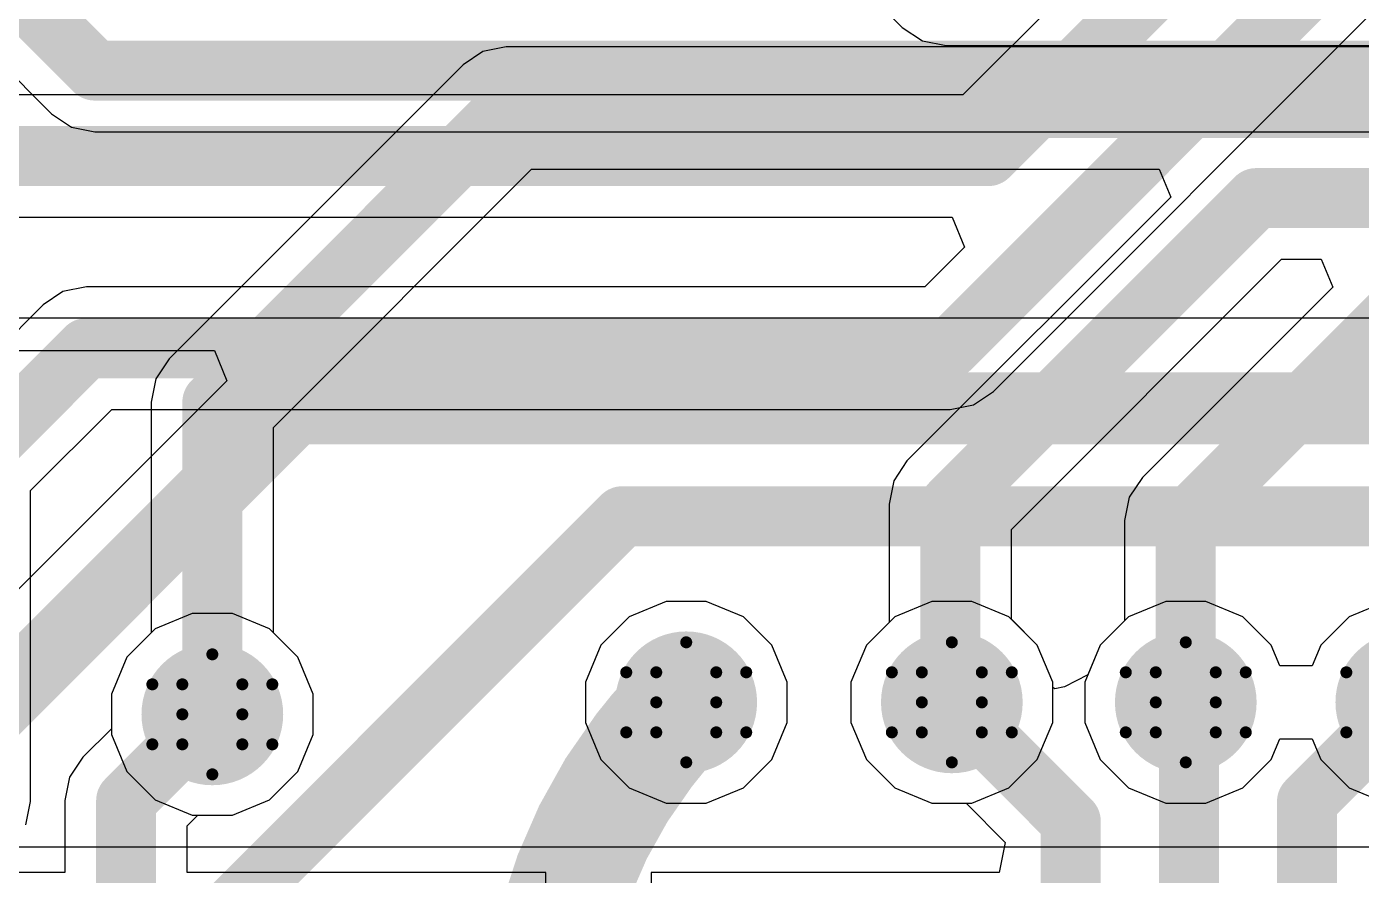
# Model space of a CAD drawing. Header units: inches. Extents: x -4 to 389, y 0 to 108.
# Drawn here: x 19.05 to 24.7, y 33.89 to 37.48 of the extents above; entities that cross this region are included whole.
import ezdxf

# ---------------------------------------------------------------- set-up
doc = ezdxf.new("R2010")
doc.units = ezdxf.units.IN
for name, color, linetype in [('Bottom Layer', 5, 'Continuous'), ('Drill Drawing', 1, 'Continuous'), ('Signal_1', 16, 'Continuous'), ('Signal_2', 76, 'Continuous'), ('Top Layer', 1, 'Continuous'), ('Via Holes', 16, 'Continuous')]:
    doc.layers.add(name, color=color, linetype=linetype)

msp = doc.modelspace()

# ---------------------------------------------------------------- hatches: boundary and pattern name
at = {"layer": 'Bottom Layer'}
h = msp.add_hatch(color=5, dxfattribs=at)
edge = h.paths.add_edge_path()
edge.add_arc((19.8374, 34.5694), 0.3, 0, 360)
h = msp.add_hatch(color=5, dxfattribs=at)
edge = h.paths.add_edge_path()
edge.add_arc((21.844, 34.6202), 0.3, 0, 360)
h = msp.add_hatch(color=5, dxfattribs=at)
edge = h.paths.add_edge_path()
edge.add_arc((22.9686, 34.6202), 0.3, 0, 360)
h = msp.add_hatch(color=5, dxfattribs=at)
edge = h.paths.add_edge_path()
edge.add_arc((23.9592, 34.6202), 0.3, 0, 360)
h = msp.add_hatch(color=5, dxfattribs=at)
edge = h.paths.add_edge_path()
edge.add_arc((24.893, 34.6202), 0.3, 0, 360)
at = {"layer": 'Signal_1'}
h = msp.add_hatch(color=16, dxfattribs=at)
edge = h.paths.add_edge_path()
edge.add_arc((19.8374, 34.5694), 0.3, 0, 360)
h = msp.add_hatch(color=16, dxfattribs=at)
edge = h.paths.add_edge_path()
edge.add_arc((21.844, 34.6202), 0.3, 0, 360)
h = msp.add_hatch(color=16, dxfattribs=at)
edge = h.paths.add_edge_path()
edge.add_arc((22.9686, 34.6202), 0.3, 0, 360)
h = msp.add_hatch(color=16, dxfattribs=at)
edge = h.paths.add_edge_path()
edge.add_arc((23.9592, 34.6202), 0.3, 0, 360)
h = msp.add_hatch(color=16, dxfattribs=at)
edge = h.paths.add_edge_path()
edge.add_arc((24.893, 34.6202), 0.3, 0, 360)
at = {"layer": 'Signal_2'}
h = msp.add_hatch(color=76, dxfattribs=at)
edge = h.paths.add_edge_path()
edge.add_arc((19.8374, 34.5694), 0.3, 0, 360)
h = msp.add_hatch(color=76, dxfattribs=at)
edge = h.paths.add_edge_path()
edge.add_arc((21.844, 34.6202), 0.3, 0, 360)
h = msp.add_hatch(color=76, dxfattribs=at)
edge = h.paths.add_edge_path()
edge.add_arc((22.9686, 34.6202), 0.3, 0, 360)
h = msp.add_hatch(color=76, dxfattribs=at)
edge = h.paths.add_edge_path()
edge.add_arc((23.9592, 34.6202), 0.3, 0, 360)
h = msp.add_hatch(color=76, dxfattribs=at)
edge = h.paths.add_edge_path()
edge.add_arc((24.893, 34.6202), 0.3, 0, 360)
at = {"layer": 'Top Layer'}
h = msp.add_hatch(color=1, dxfattribs=at)
edge = h.paths.add_edge_path()
edge.add_arc((19.8374, 34.5694), 0.3, 0, 360)
h = msp.add_hatch(color=1, dxfattribs=at)
edge = h.paths.add_edge_path()
edge.add_arc((21.844, 34.6202), 0.3, 0, 360)
h = msp.add_hatch(color=1, dxfattribs=at)
edge = h.paths.add_edge_path()
edge.add_arc((22.9686, 34.6202), 0.3, 0, 360)
h = msp.add_hatch(color=1, dxfattribs=at)
edge = h.paths.add_edge_path()
edge.add_arc((23.9592, 34.6202), 0.3, 0, 360)
h = msp.add_hatch(color=1, dxfattribs=at)
edge = h.paths.add_edge_path()
edge.add_arc((24.893, 34.6202), 0.3, 0, 360)
at = {"layer": 'Via Holes'}
h = msp.add_hatch(color=7, dxfattribs=at)
edge = h.paths.add_edge_path()
edge.add_arc((21.844, 34.6202), 0.15, 0, 360)
h = msp.add_hatch(color=7, dxfattribs=at)
edge = h.paths.add_edge_path()
edge.add_arc((22.9686, 34.6202), 0.15, 0, 360)
h = msp.add_hatch(color=7, dxfattribs=at)
edge = h.paths.add_edge_path()
edge.add_arc((23.9592, 34.6202), 0.15, 0, 360)
h = msp.add_hatch(color=7, dxfattribs=at)
edge = h.paths.add_edge_path()
edge.add_arc((19.8374, 34.5694), 0.15, 0, 360)

# ---------------------------------------------------------------- linework, layer by layer
at = {"layer": 'Bottom Layer'}
for p, q in [((29.6199, 43.7949), (23.0155, 37.1906)), ((23.1447, 35.9357), (30.1047, 42.8956)), ((23.0155, 37.1906), (17.9097, 37.1906)), ((17.9097, 36.6726), (22.9696, 36.6726)), ((22.9696, 36.6726), (23.0222, 36.5456)), ((23.0222, 36.5456), (22.8543, 36.3778)), ((19.2049, 36.3581), (19.1209, 36.3019)), ((19.304, 36.3778), (19.2049, 36.3581)), ((22.8543, 36.3778), (19.304, 36.3778)), ((19.1209, 36.3019), (18.6256, 35.8066)), ((23.0607, 35.8795), (23.1447, 35.9357)), ((19.0677, 35.5162), (19.4113, 35.8598)), ((19.4113, 35.8598), (22.9616, 35.8598)), ((22.9616, 35.8598), (23.0607, 35.8795)), ((19.0677, 34.2011), (19.0677, 35.5162)), ((22.8837, 35.0472), (22.7267, 34.9822)), ((23.0536, 35.0472), (22.8837, 35.0472)), ((23.2105, 34.9822), (23.0536, 35.0472)), ((23.8743, 35.0472), (23.7173, 34.9822)), ((24.0442, 35.0472), (23.8743, 35.0472)), ((24.2011, 34.9822), (24.0442, 35.0472)), ((24.8081, 35.0472), (24.6511, 34.9822)), ((19.7525, 34.9964), (19.5955, 34.9314)), ((19.9224, 34.9964), (19.7525, 34.9964)), ((20.0793, 34.9314), (19.9224, 34.9964)), ((22.7267, 34.9822), (22.6066, 34.8621)), ((23.3306, 34.8621), (23.2105, 34.9822)), ((23.7173, 34.9822), (23.5972, 34.8621)), ((24.3212, 34.8621), (24.2011, 34.9822)), ((24.6511, 34.9822), (24.531, 34.8621)), ((19.5955, 34.9314), (19.4754, 34.8113)), ((20.1994, 34.8113), (20.0793, 34.9314)), ((19.4754, 34.8113), (19.4104, 34.6543)), ((20.2644, 34.6543), (20.1994, 34.8113)), ((22.6066, 34.8621), (22.5416, 34.7051)), ((23.3956, 34.7051), (23.3306, 34.8621)), ((23.5972, 34.8621), (23.5322, 34.7051)), ((24.3574, 34.7747), (24.3212, 34.8621)), ((24.531, 34.8621), (24.4949, 34.7747)), ((24.4949, 34.7747), (24.3574, 34.7747)), ((22.5416, 34.7051), (22.5416, 34.5353)), ((23.3956, 34.5353), (23.3956, 34.7051)), ((23.5322, 34.7051), (23.5322, 34.5353)), ((19.4104, 34.6543), (19.4104, 34.4845)), ((20.2644, 34.4845), (20.2644, 34.6543)), ((22.5416, 34.5353), (22.6066, 34.3783)), ((23.3306, 34.3783), (23.3956, 34.5353)), ((23.5322, 34.5353), (23.5972, 34.3783)), ((19.4104, 34.4845), (19.4754, 34.3275)), ((20.1994, 34.3275), (20.2644, 34.4845)), ((24.3212, 34.3783), (24.3574, 34.4657)), ((24.3574, 34.4657), (24.4949, 34.4657)), ((24.4949, 34.4657), (24.531, 34.3783)), ((22.6066, 34.3783), (22.7267, 34.2582)), ((23.2105, 34.2582), (23.3306, 34.3783)), ((23.5972, 34.3783), (23.7173, 34.2582)), ((24.2011, 34.2582), (24.3212, 34.3783)), ((24.531, 34.3783), (24.6511, 34.2582)), ((19.4754, 34.3275), (19.5955, 34.2074)), ((20.0793, 34.2074), (20.1994, 34.3275)), ((22.7267, 34.2582), (22.8837, 34.1932)), ((23.0536, 34.1932), (23.2105, 34.2582)), ((23.7173, 34.2582), (23.8743, 34.1932)), ((24.0442, 34.1932), (24.2011, 34.2582)), ((24.6511, 34.2582), (24.8081, 34.1932)), ((19.048, 34.102), (19.0677, 34.2011)), ((19.5955, 34.2074), (19.7525, 34.1424)), ((19.9224, 34.1424), (20.0793, 34.2074)), ((22.8837, 34.1932), (23.0536, 34.1932)), ((23.8743, 34.1932), (24.0442, 34.1932)), ((19.7525, 34.1424), (19.9224, 34.1424))]:
    msp.add_line(p, q, dxfattribs=at)
for points in [[(23.1228, 36.9316, 0.254, 0.254, 0), (29.803, 43.6118, 0.254, 0.254, 0)], [(22.9616, 36.1188, 0.254, 0.254, 0), (29.9974, 43.1546, 0.254, 0.254, 0)], [(17.5649, 36.9316, 0.254, 0.254, 0), (23.1228, 36.9316, 0.254, 0.254, 0)], [(18.8087, 35.6235, 0.254, 0.254, 0), (19.304, 36.1188, 0.254, 0.254, 0)], [(19.304, 36.1188, 0.254, 0.254, 0), (22.9616, 36.1188, 0.254, 0.254, 0)], [(21.6649, 34.4162, 0.508, 0.508, -0.032461), (21.844, 34.6202, 0.508, 0.508, 0)], [(21.2363, 33.288, 0.508, 0.508, -0.147325), (21.6649, 34.4162, 0.508, 0.508, 0)]]:
    msp.add_lwpolyline(points, format="xyseb", dxfattribs=at)
for points in [[(23.0593, 36.9316, 0.127, 0.127, 1), (23.1863, 36.9316, 0.127, 0.127, 1)], [(23.0593, 36.9316, 0.127, 0.127, 1), (23.1863, 36.9316, 0.127, 0.127, 1)], [(19.2405, 36.1188, 0.127, 0.127, 1), (19.3675, 36.1188, 0.127, 0.127, 1)], [(19.2405, 36.1188, 0.127, 0.127, 1), (19.3675, 36.1188, 0.127, 0.127, 1)], [(22.8981, 36.1188, 0.127, 0.127, 1), (23.0251, 36.1188, 0.127, 0.127, 1)], [(22.8981, 36.1188, 0.127, 0.127, 1), (23.0251, 36.1188, 0.127, 0.127, 1)], [(21.717, 34.6202, 0.254, 0.254, 1), (21.971, 34.6202, 0.254, 0.254, 1)], [(21.5379, 34.4162, 0.254, 0.254, 1), (21.7919, 34.4162, 0.254, 0.254, 1)], [(21.5379, 34.4162, 0.254, 0.254, 1), (21.7919, 34.4162, 0.254, 0.254, 1)]]:
    msp.add_lwpolyline(points, format="xyseb", close=True, dxfattribs=at)
at = {"layer": 'Drill Drawing'}
for points in [[(21.717, 34.7472, 0.0508, 0.0508, 0), (21.844, 34.8742, 0.0508, 0.0508, 0)], [(21.844, 34.8742, 0.0508, 0.0508, 0), (21.971, 34.7472, 0.0508, 0.0508, 0)], [(22.8416, 34.7472, 0.0508, 0.0508, 0), (22.9686, 34.8742, 0.0508, 0.0508, 0)], [(22.9686, 34.8742, 0.0508, 0.0508, 0), (23.0956, 34.7472, 0.0508, 0.0508, 0)], [(23.8322, 34.7472, 0.0508, 0.0508, 0), (23.9592, 34.8742, 0.0508, 0.0508, 0)], [(23.9592, 34.8742, 0.0508, 0.0508, 0), (24.0862, 34.7472, 0.0508, 0.0508, 0)], [(19.7104, 34.6964, 0.0508, 0.0508, 0), (19.8374, 34.8234, 0.0508, 0.0508, 0)], [(19.8374, 34.8234, 0.0508, 0.0508, 0), (19.9644, 34.6964, 0.0508, 0.0508, 0)], [(21.59, 34.7472, 0.0508, 0.0508, 0), (21.717, 34.6202, 0.0508, 0.0508, 0)], [(21.59, 34.7472, 0.0508, 0.0508, 0), (21.717, 34.7472, 0.0508, 0.0508, 0)], [(21.971, 34.7472, 0.0508, 0.0508, 0), (22.098, 34.7472, 0.0508, 0.0508, 0)], [(21.971, 34.6202, 0.0508, 0.0508, 0), (22.098, 34.7472, 0.0508, 0.0508, 0)], [(22.7146, 34.7472, 0.0508, 0.0508, 0), (22.8416, 34.6202, 0.0508, 0.0508, 0)], [(22.7146, 34.7472, 0.0508, 0.0508, 0), (22.8416, 34.7472, 0.0508, 0.0508, 0)], [(23.0956, 34.7472, 0.0508, 0.0508, 0), (23.2226, 34.7472, 0.0508, 0.0508, 0)], [(23.0956, 34.6202, 0.0508, 0.0508, 0), (23.2226, 34.7472, 0.0508, 0.0508, 0)], [(23.7052, 34.7472, 0.0508, 0.0508, 0), (23.8322, 34.6202, 0.0508, 0.0508, 0)], [(23.7052, 34.7472, 0.0508, 0.0508, 0), (23.8322, 34.7472, 0.0508, 0.0508, 0)], [(24.0862, 34.7472, 0.0508, 0.0508, 0), (24.2132, 34.7472, 0.0508, 0.0508, 0)], [(24.0862, 34.6202, 0.0508, 0.0508, 0), (24.2132, 34.7472, 0.0508, 0.0508, 0)], [(24.639, 34.7472, 0.0508, 0.0508, 0), (24.766, 34.6202, 0.0508, 0.0508, 0)], [(24.639, 34.7472, 0.0508, 0.0508, 0), (24.766, 34.7472, 0.0508, 0.0508, 0)], [(19.5834, 34.6964, 0.0508, 0.0508, 0), (19.7104, 34.5694, 0.0508, 0.0508, 0)], [(19.5834, 34.6964, 0.0508, 0.0508, 0), (19.7104, 34.6964, 0.0508, 0.0508, 0)], [(19.9644, 34.6964, 0.0508, 0.0508, 0), (20.0914, 34.6964, 0.0508, 0.0508, 0)], [(19.9644, 34.5694, 0.0508, 0.0508, 0), (20.0914, 34.6964, 0.0508, 0.0508, 0)], [(21.59, 34.4932, 0.0508, 0.0508, 0), (21.717, 34.6202, 0.0508, 0.0508, 0)], [(21.971, 34.6202, 0.0508, 0.0508, 0), (22.098, 34.4932, 0.0508, 0.0508, 0)], [(22.7146, 34.4932, 0.0508, 0.0508, 0), (22.8416, 34.6202, 0.0508, 0.0508, 0)], [(23.0956, 34.6202, 0.0508, 0.0508, 0), (23.2226, 34.4932, 0.0508, 0.0508, 0)], [(23.7052, 34.4932, 0.0508, 0.0508, 0), (23.8322, 34.6202, 0.0508, 0.0508, 0)], [(24.0862, 34.6202, 0.0508, 0.0508, 0), (24.2132, 34.4932, 0.0508, 0.0508, 0)], [(24.639, 34.4932, 0.0508, 0.0508, 0), (24.766, 34.6202, 0.0508, 0.0508, 0)], [(19.5834, 34.4424, 0.0508, 0.0508, 0), (19.7104, 34.5694, 0.0508, 0.0508, 0)], [(19.9644, 34.5694, 0.0508, 0.0508, 0), (20.0914, 34.4424, 0.0508, 0.0508, 0)], [(21.59, 34.4932, 0.0508, 0.0508, 0), (21.717, 34.4932, 0.0508, 0.0508, 0)], [(21.717, 34.4932, 0.0508, 0.0508, 0), (21.844, 34.3662, 0.0508, 0.0508, 0)], [(21.844, 34.3662, 0.0508, 0.0508, 0), (21.971, 34.4932, 0.0508, 0.0508, 0)], [(21.971, 34.4932, 0.0508, 0.0508, 0), (22.098, 34.4932, 0.0508, 0.0508, 0)], [(22.7146, 34.4932, 0.0508, 0.0508, 0), (22.8416, 34.4932, 0.0508, 0.0508, 0)], [(22.8416, 34.4932, 0.0508, 0.0508, 0), (22.9686, 34.3662, 0.0508, 0.0508, 0)], [(22.9686, 34.3662, 0.0508, 0.0508, 0), (23.0956, 34.4932, 0.0508, 0.0508, 0)], [(23.0956, 34.4932, 0.0508, 0.0508, 0), (23.2226, 34.4932, 0.0508, 0.0508, 0)], [(23.7052, 34.4932, 0.0508, 0.0508, 0), (23.8322, 34.4932, 0.0508, 0.0508, 0)], [(23.8322, 34.4932, 0.0508, 0.0508, 0), (23.9592, 34.3662, 0.0508, 0.0508, 0)], [(23.9592, 34.3662, 0.0508, 0.0508, 0), (24.0862, 34.4932, 0.0508, 0.0508, 0)], [(24.0862, 34.4932, 0.0508, 0.0508, 0), (24.2132, 34.4932, 0.0508, 0.0508, 0)], [(24.639, 34.4932, 0.0508, 0.0508, 0), (24.766, 34.4932, 0.0508, 0.0508, 0)], [(19.5834, 34.4424, 0.0508, 0.0508, 0), (19.7104, 34.4424, 0.0508, 0.0508, 0)], [(19.7104, 34.4424, 0.0508, 0.0508, 0), (19.8374, 34.3154, 0.0508, 0.0508, 0)], [(19.8374, 34.3154, 0.0508, 0.0508, 0), (19.9644, 34.4424, 0.0508, 0.0508, 0)], [(19.9644, 34.4424, 0.0508, 0.0508, 0), (20.0914, 34.4424, 0.0508, 0.0508, 0)]]:
    msp.add_lwpolyline(points, format="xyseb", dxfattribs=at)
for points in [[(21.8313, 34.8742, 0.0254, 0.0254, 1), (21.8567, 34.8742, 0.0254, 0.0254, 1)], [(21.8313, 34.8742, 0.0254, 0.0254, 1), (21.8567, 34.8742, 0.0254, 0.0254, 1)], [(22.9559, 34.8742, 0.0254, 0.0254, 1), (22.9813, 34.8742, 0.0254, 0.0254, 1)], [(22.9559, 34.8742, 0.0254, 0.0254, 1), (22.9813, 34.8742, 0.0254, 0.0254, 1)], [(23.9465, 34.8742, 0.0254, 0.0254, 1), (23.9719, 34.8742, 0.0254, 0.0254, 1)], [(23.9465, 34.8742, 0.0254, 0.0254, 1), (23.9719, 34.8742, 0.0254, 0.0254, 1)], [(19.8247, 34.8234, 0.0254, 0.0254, 1), (19.8501, 34.8234, 0.0254, 0.0254, 1)], [(19.8247, 34.8234, 0.0254, 0.0254, 1), (19.8501, 34.8234, 0.0254, 0.0254, 1)], [(21.5773, 34.7472, 0.0254, 0.0254, 1), (21.6027, 34.7472, 0.0254, 0.0254, 1)], [(21.5773, 34.7472, 0.0254, 0.0254, 1), (21.6027, 34.7472, 0.0254, 0.0254, 1)], [(21.7043, 34.7472, 0.0254, 0.0254, 1), (21.7297, 34.7472, 0.0254, 0.0254, 1)], [(21.7043, 34.7472, 0.0254, 0.0254, 1), (21.7297, 34.7472, 0.0254, 0.0254, 1)], [(21.9583, 34.7472, 0.0254, 0.0254, 1), (21.9837, 34.7472, 0.0254, 0.0254, 1)], [(21.9583, 34.7472, 0.0254, 0.0254, 1), (21.9837, 34.7472, 0.0254, 0.0254, 1)], [(22.0853, 34.7472, 0.0254, 0.0254, 1), (22.1107, 34.7472, 0.0254, 0.0254, 1)], [(22.0853, 34.7472, 0.0254, 0.0254, 1), (22.1107, 34.7472, 0.0254, 0.0254, 1)], [(22.7019, 34.7472, 0.0254, 0.0254, 1), (22.7273, 34.7472, 0.0254, 0.0254, 1)], [(22.7019, 34.7472, 0.0254, 0.0254, 1), (22.7273, 34.7472, 0.0254, 0.0254, 1)], [(22.8289, 34.7472, 0.0254, 0.0254, 1), (22.8543, 34.7472, 0.0254, 0.0254, 1)], [(22.8289, 34.7472, 0.0254, 0.0254, 1), (22.8543, 34.7472, 0.0254, 0.0254, 1)], [(23.0829, 34.7472, 0.0254, 0.0254, 1), (23.1083, 34.7472, 0.0254, 0.0254, 1)], [(23.0829, 34.7472, 0.0254, 0.0254, 1), (23.1083, 34.7472, 0.0254, 0.0254, 1)], [(23.2099, 34.7472, 0.0254, 0.0254, 1), (23.2353, 34.7472, 0.0254, 0.0254, 1)], [(23.2099, 34.7472, 0.0254, 0.0254, 1), (23.2353, 34.7472, 0.0254, 0.0254, 1)], [(23.6925, 34.7472, 0.0254, 0.0254, 1), (23.7179, 34.7472, 0.0254, 0.0254, 1)], [(23.6925, 34.7472, 0.0254, 0.0254, 1), (23.7179, 34.7472, 0.0254, 0.0254, 1)], [(23.8195, 34.7472, 0.0254, 0.0254, 1), (23.8449, 34.7472, 0.0254, 0.0254, 1)], [(23.8195, 34.7472, 0.0254, 0.0254, 1), (23.8449, 34.7472, 0.0254, 0.0254, 1)], [(24.0735, 34.7472, 0.0254, 0.0254, 1), (24.0989, 34.7472, 0.0254, 0.0254, 1)], [(24.0735, 34.7472, 0.0254, 0.0254, 1), (24.0989, 34.7472, 0.0254, 0.0254, 1)], [(24.2005, 34.7472, 0.0254, 0.0254, 1), (24.2259, 34.7472, 0.0254, 0.0254, 1)], [(24.2005, 34.7472, 0.0254, 0.0254, 1), (24.2259, 34.7472, 0.0254, 0.0254, 1)], [(24.6263, 34.7472, 0.0254, 0.0254, 1), (24.6517, 34.7472, 0.0254, 0.0254, 1)], [(24.6263, 34.7472, 0.0254, 0.0254, 1), (24.6517, 34.7472, 0.0254, 0.0254, 1)], [(19.5707, 34.6964, 0.0254, 0.0254, 1), (19.5961, 34.6964, 0.0254, 0.0254, 1)], [(19.5707, 34.6964, 0.0254, 0.0254, 1), (19.5961, 34.6964, 0.0254, 0.0254, 1)], [(19.6977, 34.6964, 0.0254, 0.0254, 1), (19.7231, 34.6964, 0.0254, 0.0254, 1)], [(19.6977, 34.6964, 0.0254, 0.0254, 1), (19.7231, 34.6964, 0.0254, 0.0254, 1)], [(19.9517, 34.6964, 0.0254, 0.0254, 1), (19.9771, 34.6964, 0.0254, 0.0254, 1)], [(19.9517, 34.6964, 0.0254, 0.0254, 1), (19.9771, 34.6964, 0.0254, 0.0254, 1)], [(20.0787, 34.6964, 0.0254, 0.0254, 1), (20.1041, 34.6964, 0.0254, 0.0254, 1)], [(20.0787, 34.6964, 0.0254, 0.0254, 1), (20.1041, 34.6964, 0.0254, 0.0254, 1)], [(21.7043, 34.6202, 0.0254, 0.0254, 1), (21.7297, 34.6202, 0.0254, 0.0254, 1)], [(21.7043, 34.6202, 0.0254, 0.0254, 1), (21.7297, 34.6202, 0.0254, 0.0254, 1)], [(21.9583, 34.6202, 0.0254, 0.0254, 1), (21.9837, 34.6202, 0.0254, 0.0254, 1)], [(21.9583, 34.6202, 0.0254, 0.0254, 1), (21.9837, 34.6202, 0.0254, 0.0254, 1)], [(22.8289, 34.6202, 0.0254, 0.0254, 1), (22.8543, 34.6202, 0.0254, 0.0254, 1)], [(22.8289, 34.6202, 0.0254, 0.0254, 1), (22.8543, 34.6202, 0.0254, 0.0254, 1)], [(23.0829, 34.6202, 0.0254, 0.0254, 1), (23.1083, 34.6202, 0.0254, 0.0254, 1)], [(23.0829, 34.6202, 0.0254, 0.0254, 1), (23.1083, 34.6202, 0.0254, 0.0254, 1)], [(23.8195, 34.6202, 0.0254, 0.0254, 1), (23.8449, 34.6202, 0.0254, 0.0254, 1)], [(23.8195, 34.6202, 0.0254, 0.0254, 1), (23.8449, 34.6202, 0.0254, 0.0254, 1)], [(24.0735, 34.6202, 0.0254, 0.0254, 1), (24.0989, 34.6202, 0.0254, 0.0254, 1)], [(24.0735, 34.6202, 0.0254, 0.0254, 1), (24.0989, 34.6202, 0.0254, 0.0254, 1)], [(19.6977, 34.5694, 0.0254, 0.0254, 1), (19.7231, 34.5694, 0.0254, 0.0254, 1)], [(19.6977, 34.5694, 0.0254, 0.0254, 1), (19.7231, 34.5694, 0.0254, 0.0254, 1)], [(19.9517, 34.5694, 0.0254, 0.0254, 1), (19.9771, 34.5694, 0.0254, 0.0254, 1)], [(19.9517, 34.5694, 0.0254, 0.0254, 1), (19.9771, 34.5694, 0.0254, 0.0254, 1)], [(21.5773, 34.4932, 0.0254, 0.0254, 1), (21.6027, 34.4932, 0.0254, 0.0254, 1)], [(21.5773, 34.4932, 0.0254, 0.0254, 1), (21.6027, 34.4932, 0.0254, 0.0254, 1)], [(21.7043, 34.4932, 0.0254, 0.0254, 1), (21.7297, 34.4932, 0.0254, 0.0254, 1)], [(21.7043, 34.4932, 0.0254, 0.0254, 1), (21.7297, 34.4932, 0.0254, 0.0254, 1)], [(21.9583, 34.4932, 0.0254, 0.0254, 1), (21.9837, 34.4932, 0.0254, 0.0254, 1)], [(21.9583, 34.4932, 0.0254, 0.0254, 1), (21.9837, 34.4932, 0.0254, 0.0254, 1)], [(22.0853, 34.4932, 0.0254, 0.0254, 1), (22.1107, 34.4932, 0.0254, 0.0254, 1)], [(22.0853, 34.4932, 0.0254, 0.0254, 1), (22.1107, 34.4932, 0.0254, 0.0254, 1)], [(22.7019, 34.4932, 0.0254, 0.0254, 1), (22.7273, 34.4932, 0.0254, 0.0254, 1)], [(22.7019, 34.4932, 0.0254, 0.0254, 1), (22.7273, 34.4932, 0.0254, 0.0254, 1)], [(22.8289, 34.4932, 0.0254, 0.0254, 1), (22.8543, 34.4932, 0.0254, 0.0254, 1)], [(22.8289, 34.4932, 0.0254, 0.0254, 1), (22.8543, 34.4932, 0.0254, 0.0254, 1)], [(23.0829, 34.4932, 0.0254, 0.0254, 1), (23.1083, 34.4932, 0.0254, 0.0254, 1)], [(23.0829, 34.4932, 0.0254, 0.0254, 1), (23.1083, 34.4932, 0.0254, 0.0254, 1)], [(23.2099, 34.4932, 0.0254, 0.0254, 1), (23.2353, 34.4932, 0.0254, 0.0254, 1)], [(23.2099, 34.4932, 0.0254, 0.0254, 1), (23.2353, 34.4932, 0.0254, 0.0254, 1)], [(23.6925, 34.4932, 0.0254, 0.0254, 1), (23.7179, 34.4932, 0.0254, 0.0254, 1)], [(23.6925, 34.4932, 0.0254, 0.0254, 1), (23.7179, 34.4932, 0.0254, 0.0254, 1)], [(23.8195, 34.4932, 0.0254, 0.0254, 1), (23.8449, 34.4932, 0.0254, 0.0254, 1)], [(23.8195, 34.4932, 0.0254, 0.0254, 1), (23.8449, 34.4932, 0.0254, 0.0254, 1)], [(24.0735, 34.4932, 0.0254, 0.0254, 1), (24.0989, 34.4932, 0.0254, 0.0254, 1)], [(24.0735, 34.4932, 0.0254, 0.0254, 1), (24.0989, 34.4932, 0.0254, 0.0254, 1)], [(24.2005, 34.4932, 0.0254, 0.0254, 1), (24.2259, 34.4932, 0.0254, 0.0254, 1)], [(24.2005, 34.4932, 0.0254, 0.0254, 1), (24.2259, 34.4932, 0.0254, 0.0254, 1)], [(24.6263, 34.4932, 0.0254, 0.0254, 1), (24.6517, 34.4932, 0.0254, 0.0254, 1)], [(24.6263, 34.4932, 0.0254, 0.0254, 1), (24.6517, 34.4932, 0.0254, 0.0254, 1)], [(19.5707, 34.4424, 0.0254, 0.0254, 1), (19.5961, 34.4424, 0.0254, 0.0254, 1)], [(19.5707, 34.4424, 0.0254, 0.0254, 1), (19.5961, 34.4424, 0.0254, 0.0254, 1)], [(19.6977, 34.4424, 0.0254, 0.0254, 1), (19.7231, 34.4424, 0.0254, 0.0254, 1)], [(19.6977, 34.4424, 0.0254, 0.0254, 1), (19.7231, 34.4424, 0.0254, 0.0254, 1)], [(19.9517, 34.4424, 0.0254, 0.0254, 1), (19.9771, 34.4424, 0.0254, 0.0254, 1)], [(19.9517, 34.4424, 0.0254, 0.0254, 1), (19.9771, 34.4424, 0.0254, 0.0254, 1)], [(20.0787, 34.4424, 0.0254, 0.0254, 1), (20.1041, 34.4424, 0.0254, 0.0254, 1)], [(20.0787, 34.4424, 0.0254, 0.0254, 1), (20.1041, 34.4424, 0.0254, 0.0254, 1)], [(21.8313, 34.3662, 0.0254, 0.0254, 1), (21.8567, 34.3662, 0.0254, 0.0254, 1)], [(21.8313, 34.3662, 0.0254, 0.0254, 1), (21.8567, 34.3662, 0.0254, 0.0254, 1)], [(22.9559, 34.3662, 0.0254, 0.0254, 1), (22.9813, 34.3662, 0.0254, 0.0254, 1)], [(22.9559, 34.3662, 0.0254, 0.0254, 1), (22.9813, 34.3662, 0.0254, 0.0254, 1)], [(23.9465, 34.3662, 0.0254, 0.0254, 1), (23.9719, 34.3662, 0.0254, 0.0254, 1)], [(23.9465, 34.3662, 0.0254, 0.0254, 1), (23.9719, 34.3662, 0.0254, 0.0254, 1)], [(19.8247, 34.3154, 0.0254, 0.0254, 1), (19.8501, 34.3154, 0.0254, 0.0254, 1)], [(19.8247, 34.3154, 0.0254, 0.0254, 1), (19.8501, 34.3154, 0.0254, 0.0254, 1)]]:
    msp.add_lwpolyline(points, format="xyseb", close=True, dxfattribs=at)
at = {"layer": 'Signal_1'}
for p, q in [((20.9829, 37.3741), (20.8989, 37.3179)), ((21.082, 37.3938), (20.9829, 37.3741)), ((34.8177, 37.3938), (21.082, 37.3938)), ((20.8989, 37.3179), (19.6543, 36.0733)), ((20.0964, 35.7829), (21.1893, 36.8758)), ((21.1893, 36.8758), (23.8469, 36.8758)), ((23.8469, 36.8758), (23.8955, 36.7585)), ((23.8955, 36.7585), (22.7785, 35.6415)), ((23.2206, 35.3511), (24.3643, 36.4948)), ((24.3643, 36.4948), (24.5327, 36.4948)), ((24.5327, 36.4948), (24.5813, 36.3775)), ((24.5813, 36.3775), (23.7761, 35.5723)), ((19.6543, 36.0733), (19.5982, 35.9893)), ((19.5982, 35.9893), (19.5784, 35.8902)), ((19.5784, 35.8902), (19.5784, 34.9143)), ((20.0964, 34.9143), (20.0964, 35.7829)), ((22.7785, 35.6415), (22.7224, 35.5575)), ((22.7224, 35.5575), (22.7026, 35.4584)), ((23.7761, 35.5723), (23.72, 35.4883)), ((22.7026, 35.4584), (22.7026, 34.9581)), ((23.72, 35.4883), (23.7002, 35.3892)), ((23.7002, 35.3892), (23.7002, 34.9651)), ((23.2206, 34.9721), (23.2206, 35.3511)), ((21.7591, 35.0472), (21.6021, 34.9822)), ((21.929, 35.0472), (21.7591, 35.0472)), ((22.0859, 34.9822), (21.929, 35.0472)), ((21.6021, 34.9822), (21.482, 34.8621)), ((22.206, 34.8621), (22.0859, 34.9822)), ((22.7026, 34.9581), (22.6066, 34.8621)), ((23.3306, 34.8621), (23.2206, 34.9721)), ((23.7002, 34.9651), (23.5972, 34.8621)), ((19.5784, 34.9143), (19.4754, 34.8113)), ((20.1994, 34.8113), (20.0964, 34.9143)), ((19.4754, 34.8113), (19.4104, 34.6543)), ((20.2644, 34.6543), (20.1994, 34.8113)), ((21.482, 34.8621), (21.417, 34.7051)), ((22.271, 34.7051), (22.206, 34.8621)), ((22.6066, 34.8621), (22.5416, 34.7051)), ((23.3956, 34.7051), (23.3306, 34.8621)), ((23.5972, 34.8621), (23.5322, 34.7051)), ((21.417, 34.7051), (21.417, 34.5353)), ((22.271, 34.5353), (22.271, 34.7051)), ((22.5416, 34.7051), (22.5416, 34.5353)), ((23.3956, 34.5353), (23.3956, 34.7051)), ((23.5322, 34.7051), (23.5322, 34.5353)), ((19.4104, 34.6543), (19.4104, 34.4845)), ((20.2644, 34.4845), (20.2644, 34.6543)), ((21.417, 34.5353), (21.482, 34.3783)), ((22.206, 34.3783), (22.271, 34.5353)), ((22.5416, 34.5353), (22.6066, 34.3783)), ((23.3306, 34.3783), (23.3956, 34.5353)), ((23.5322, 34.5353), (23.5972, 34.3783)), ((19.4104, 34.4845), (19.4754, 34.3275)), ((20.1994, 34.3275), (20.2644, 34.4845)), ((24.3212, 34.3783), (24.3574, 34.4657)), ((24.3574, 34.4657), (24.4949, 34.4657)), ((24.4949, 34.4657), (24.531, 34.3783)), ((21.482, 34.3783), (21.6021, 34.2582)), ((22.0859, 34.2582), (22.206, 34.3783)), ((22.6066, 34.3783), (22.7267, 34.2582)), ((23.2105, 34.2582), (23.3306, 34.3783)), ((23.5972, 34.3783), (23.7173, 34.2582)), ((24.2011, 34.2582), (24.3212, 34.3783)), ((24.531, 34.3783), (24.6511, 34.2582)), ((19.4754, 34.3275), (19.5955, 34.2074)), ((20.0793, 34.2074), (20.1994, 34.3275)), ((21.6021, 34.2582), (21.7591, 34.1932)), ((21.929, 34.1932), (22.0859, 34.2582)), ((22.7267, 34.2582), (22.8837, 34.1932)), ((23.0536, 34.1932), (23.2105, 34.2582)), ((23.7173, 34.2582), (23.8743, 34.1932)), ((24.0442, 34.1932), (24.2011, 34.2582)), ((24.6511, 34.2582), (24.8081, 34.1932)), ((19.5955, 34.2074), (19.7525, 34.1424)), ((19.9224, 34.1424), (20.0793, 34.2074)), ((21.7591, 34.1932), (21.929, 34.1932)), ((22.8837, 34.1932), (23.0536, 34.1932)), ((23.8743, 34.1932), (24.0442, 34.1932)), ((19.7525, 34.1424), (19.9224, 34.1424)), ((26.2056, 34.0079), (17.1373, 34.0079))]:
    msp.add_line(p, q, dxfattribs=at)
for points in [[(19.8374, 35.8902, 0.254, 0.254, 0), (21.082, 37.1348, 0.254, 0.254, 0)], [(21.082, 37.1348, 0.254, 0.254, 0), (34.925, 37.1348, 0.254, 0.254, 0)], [(22.9616, 35.4584, 0.254, 0.254, 0), (24.257, 36.7538, 0.254, 0.254, 0)], [(24.257, 36.7538, 0.254, 0.254, 0), (33.655, 36.7538, 0.254, 0.254, 0)], [(23.9592, 35.3892, 0.254, 0.254, 0), (24.9428, 36.3728, 0.254, 0.254, 0)], [(19.8374, 34.5694, 0.254, 0.254, 0), (19.8374, 35.8902, 0.254, 0.254, 0)], [(22.9616, 34.6272, 0.254, 0.254, 0), (22.9616, 35.4584, 0.254, 0.254, 0)], [(23.9592, 34.6202, 0.254, 0.254, 0), (23.9592, 35.3892, 0.254, 0.254, 0)], [(22.9616, 34.6272, 0.254, 0.254, 0), (22.9686, 34.6202, 0.254, 0.254, 0)]]:
    msp.add_lwpolyline(points, format="xyseb", dxfattribs=at)
for points in [[(21.0185, 37.1348, 0.127, 0.127, 1), (21.1455, 37.1348, 0.127, 0.127, 1)], [(21.0185, 37.1348, 0.127, 0.127, 1), (21.1455, 37.1348, 0.127, 0.127, 1)], [(24.1935, 36.7538, 0.127, 0.127, 1), (24.3205, 36.7538, 0.127, 0.127, 1)], [(24.1935, 36.7538, 0.127, 0.127, 1), (24.3205, 36.7538, 0.127, 0.127, 1)], [(19.7739, 35.8902, 0.127, 0.127, 1), (19.9009, 35.8902, 0.127, 0.127, 1)], [(19.7739, 35.8902, 0.127, 0.127, 1), (19.9009, 35.8902, 0.127, 0.127, 1)], [(22.8981, 35.4584, 0.127, 0.127, 1), (23.0251, 35.4584, 0.127, 0.127, 1)], [(22.8981, 35.4584, 0.127, 0.127, 1), (23.0251, 35.4584, 0.127, 0.127, 1)], [(23.8957, 35.3892, 0.127, 0.127, 1), (24.0227, 35.3892, 0.127, 0.127, 1)], [(23.8957, 35.3892, 0.127, 0.127, 1), (24.0227, 35.3892, 0.127, 0.127, 1)], [(22.8981, 34.6272, 0.127, 0.127, 1), (23.0251, 34.6272, 0.127, 0.127, 1)], [(22.8981, 34.6272, 0.127, 0.127, 1), (23.0251, 34.6272, 0.127, 0.127, 1)], [(22.9051, 34.6202, 0.127, 0.127, 1), (23.0321, 34.6202, 0.127, 0.127, 1)], [(23.8957, 34.6202, 0.127, 0.127, 1), (24.0227, 34.6202, 0.127, 0.127, 1)], [(19.7739, 34.5694, 0.127, 0.127, 1), (19.9009, 34.5694, 0.127, 0.127, 1)]]:
    msp.add_lwpolyline(points, format="xyseb", close=True, dxfattribs=at)
at = {"layer": 'Signal_2'}
for p, q in [((12.5586, 43.7084), (19.1566, 37.1105)), ((19.1566, 37.1105), (19.2406, 37.0543)), ((19.2406, 37.0543), (19.3397, 37.0346)), ((19.3397, 37.0346), (26.0849, 37.0346)), ((19.7866, 36.2458), (11.7094, 36.2458)), ((37.0332, 36.2458), (19.7866, 36.2458)), ((11.7094, 36.1083), (19.7866, 36.1083)), ((19.7866, 36.1083), (19.8461, 36.1083)), ((19.8461, 36.1083), (19.8987, 35.9813)), ((19.8987, 35.9813), (17.4762, 33.5589))]:
    msp.add_line(p, q, dxfattribs=at)
for points in [[(12.6659, 43.9674, 0.254, 0.254, 0), (19.3397, 37.2936, 0.254, 0.254, 0)], [(19.3397, 37.2936, 0.254, 0.254, 0), (26.0849, 37.2936, 0.254, 0.254, 0)], [(17.5942, 33.274, 0.3048, 0.3048, 0), (20.185, 35.8648, 0.3048, 0.3048, 0)], [(20.185, 35.8648, 0.3048, 0.3048, 0), (37.1076, 35.8648, 0.3048, 0.3048, 0)], [(18.9002, 32.7343, 0.254, 0.254, 0), (21.5735, 35.4076, 0.254, 0.254, 0)], [(21.5735, 35.4076, 0.254, 0.254, 0), (36.3728, 35.4076, 0.254, 0.254, 0)]]:
    msp.add_lwpolyline(points, format="xyseb", dxfattribs=at)
for points in [[(19.2762, 37.2936, 0.127, 0.127, 1), (19.4032, 37.2936, 0.127, 0.127, 1)], [(19.2762, 37.2936, 0.127, 0.127, 1), (19.4032, 37.2936, 0.127, 0.127, 1)], [(20.1088, 35.8648, 0.1524, 0.1524, 1), (20.2612, 35.8648, 0.1524, 0.1524, 1)], [(20.1088, 35.8648, 0.1524, 0.1524, 1), (20.2612, 35.8648, 0.1524, 0.1524, 1)], [(21.51, 35.4076, 0.127, 0.127, 1), (21.637, 35.4076, 0.127, 0.127, 1)], [(21.51, 35.4076, 0.127, 0.127, 1), (21.637, 35.4076, 0.127, 0.127, 1)]]:
    msp.add_lwpolyline(points, format="xyseb", close=True, dxfattribs=at)
at = {"layer": 'Top Layer'}
for p, q in [((22.1253, 38.1097), (22.7586, 37.4764)), ((22.7586, 37.4764), (22.8437, 37.4196)), ((22.8437, 37.4196), (22.944, 37.3996)), ((22.944, 37.3996), (31.6718, 37.3996)), ((22.8837, 35.0472), (22.7267, 34.9822)), ((23.0536, 35.0472), (22.8837, 35.0472)), ((23.2105, 34.9822), (23.0536, 35.0472)), ((23.8743, 35.0472), (23.7173, 34.9822)), ((24.0442, 35.0472), (23.8743, 35.0472)), ((24.2011, 34.9822), (24.0442, 35.0472)), ((24.8081, 35.0472), (24.6511, 34.9822)), ((19.7525, 34.9964), (19.5955, 34.9314)), ((19.9224, 34.9964), (19.7525, 34.9964)), ((20.0793, 34.9314), (19.9224, 34.9964)), ((22.7267, 34.9822), (22.6066, 34.8621)), ((23.3306, 34.8621), (23.2105, 34.9822)), ((23.7173, 34.9822), (23.5972, 34.8621)), ((24.3212, 34.8621), (24.2011, 34.9822)), ((24.6511, 34.9822), (24.531, 34.8621)), ((19.5955, 34.9314), (19.4754, 34.8113)), ((20.1994, 34.8113), (20.0793, 34.9314)), ((19.4754, 34.8113), (19.4104, 34.6543)), ((20.2644, 34.6543), (20.1994, 34.8113)), ((22.6066, 34.8621), (22.5416, 34.7051)), ((23.3956, 34.7051), (23.3306, 34.8621)), ((23.5972, 34.8621), (23.5451, 34.7362)), ((24.3574, 34.7747), (24.3212, 34.8621)), ((24.531, 34.8621), (24.4949, 34.7747)), ((24.4949, 34.7747), (24.3574, 34.7747)), ((22.5416, 34.7051), (22.5416, 34.5353)), ((23.3956, 34.6833), (23.3956, 34.7051)), ((23.5451, 34.7362), (23.4453, 34.6858)), ((19.4104, 34.6543), (19.4104, 34.5086)), ((20.2644, 34.4845), (20.2644, 34.6543)), ((23.4052, 34.6769), (23.3956, 34.6833)), ((23.4453, 34.6858), (23.4052, 34.6769)), ((22.5416, 34.5353), (22.6066, 34.3783)), ((19.4104, 34.5086), (19.2893, 34.3875)), ((20.1994, 34.3275), (20.2644, 34.4845)), ((19.2893, 34.3875), (19.2332, 34.3035)), ((22.6066, 34.3783), (22.7267, 34.2582)), ((19.2332, 34.3035), (19.2134, 34.2044)), ((20.0793, 34.2074), (20.1994, 34.3275)), ((22.7267, 34.2582), (22.8837, 34.1932)), ((19.2134, 34.2044), (19.2134, 33.9008)), ((19.9224, 34.1424), (20.0793, 34.2074)), ((22.8837, 34.1932), (23.0294, 34.1932)), ((23.0294, 34.1932), (23.1948, 34.0278)), ((19.7314, 34.0971), (19.7767, 34.1424)), ((19.7767, 34.1424), (19.9224, 34.1424)), ((19.7314, 33.9008), (19.7314, 34.0971)), ((23.1948, 34.0278), (23.1684, 33.9008)), ((19.2134, 33.9008), (17.2765, 33.9008)), ((21.2494, 33.9008), (19.7314, 33.9008)), ((21.2494, 32.1468), (21.2494, 33.9008)), ((23.1684, 33.9008), (21.6954, 33.9008)), ((21.6954, 33.9008), (21.6954, 32.1468))]:
    msp.add_line(p, q, dxfattribs=at)
for points in [[(21.4724, 34.2486, 0.254, 0.254, 0), (21.844, 34.6202, 0.254, 0.254, 0)], [(22.9686, 34.6202, 0.254, 0.254, 0), (23.4724, 34.1164, 0.254, 0.254, 0)], [(23.9724, 33.0238, 0.254, 0.254, 0), (23.9724, 34.607, 0.254, 0.254, 0)], [(24.4724, 34.1996, 0.254, 0.254, 0), (24.893, 34.6202, 0.254, 0.254, 0)], [(19.4724, 34.2044, 0.254, 0.254, 0), (19.8374, 34.5694, 0.254, 0.254, 0)], [(21.4724, 33.0238, 0.254, 0.254, 0), (21.4724, 34.2486, 0.254, 0.254, 0)], [(19.4724, 33.0238, 0.254, 0.254, 0), (19.4724, 34.2044, 0.254, 0.254, 0)], [(24.4724, 33.0238, 0.254, 0.254, 0), (24.4724, 34.1996, 0.254, 0.254, 0)], [(23.4724, 33.0238, 0.254, 0.254, 0), (23.4724, 34.1164, 0.254, 0.254, 0)]]:
    msp.add_lwpolyline(points, format="xyseb", dxfattribs=at)
for points in [[(21.7805, 34.6202, 0.127, 0.127, 1), (21.9075, 34.6202, 0.127, 0.127, 1)], [(22.9051, 34.6202, 0.127, 0.127, 1), (23.0321, 34.6202, 0.127, 0.127, 1)], [(23.9089, 34.607, 0.127, 0.127, 1), (24.0359, 34.607, 0.127, 0.127, 1)], [(19.7739, 34.5694, 0.127, 0.127, 1), (19.9009, 34.5694, 0.127, 0.127, 1)], [(21.4089, 34.2486, 0.127, 0.127, 1), (21.5359, 34.2486, 0.127, 0.127, 1)], [(21.4089, 34.2486, 0.127, 0.127, 1), (21.5359, 34.2486, 0.127, 0.127, 1)], [(19.4089, 34.2044, 0.127, 0.127, 1), (19.5359, 34.2044, 0.127, 0.127, 1)], [(19.4089, 34.2044, 0.127, 0.127, 1), (19.5359, 34.2044, 0.127, 0.127, 1)], [(24.4089, 34.1996, 0.127, 0.127, 1), (24.5359, 34.1996, 0.127, 0.127, 1)], [(24.4089, 34.1996, 0.127, 0.127, 1), (24.5359, 34.1996, 0.127, 0.127, 1)], [(23.4089, 34.1164, 0.127, 0.127, 1), (23.5359, 34.1164, 0.127, 0.127, 1)], [(23.4089, 34.1164, 0.127, 0.127, 1), (23.5359, 34.1164, 0.127, 0.127, 1)]]:
    msp.add_lwpolyline(points, format="xyseb", close=True, dxfattribs=at)

doc.saveas('drawing.dxf')
